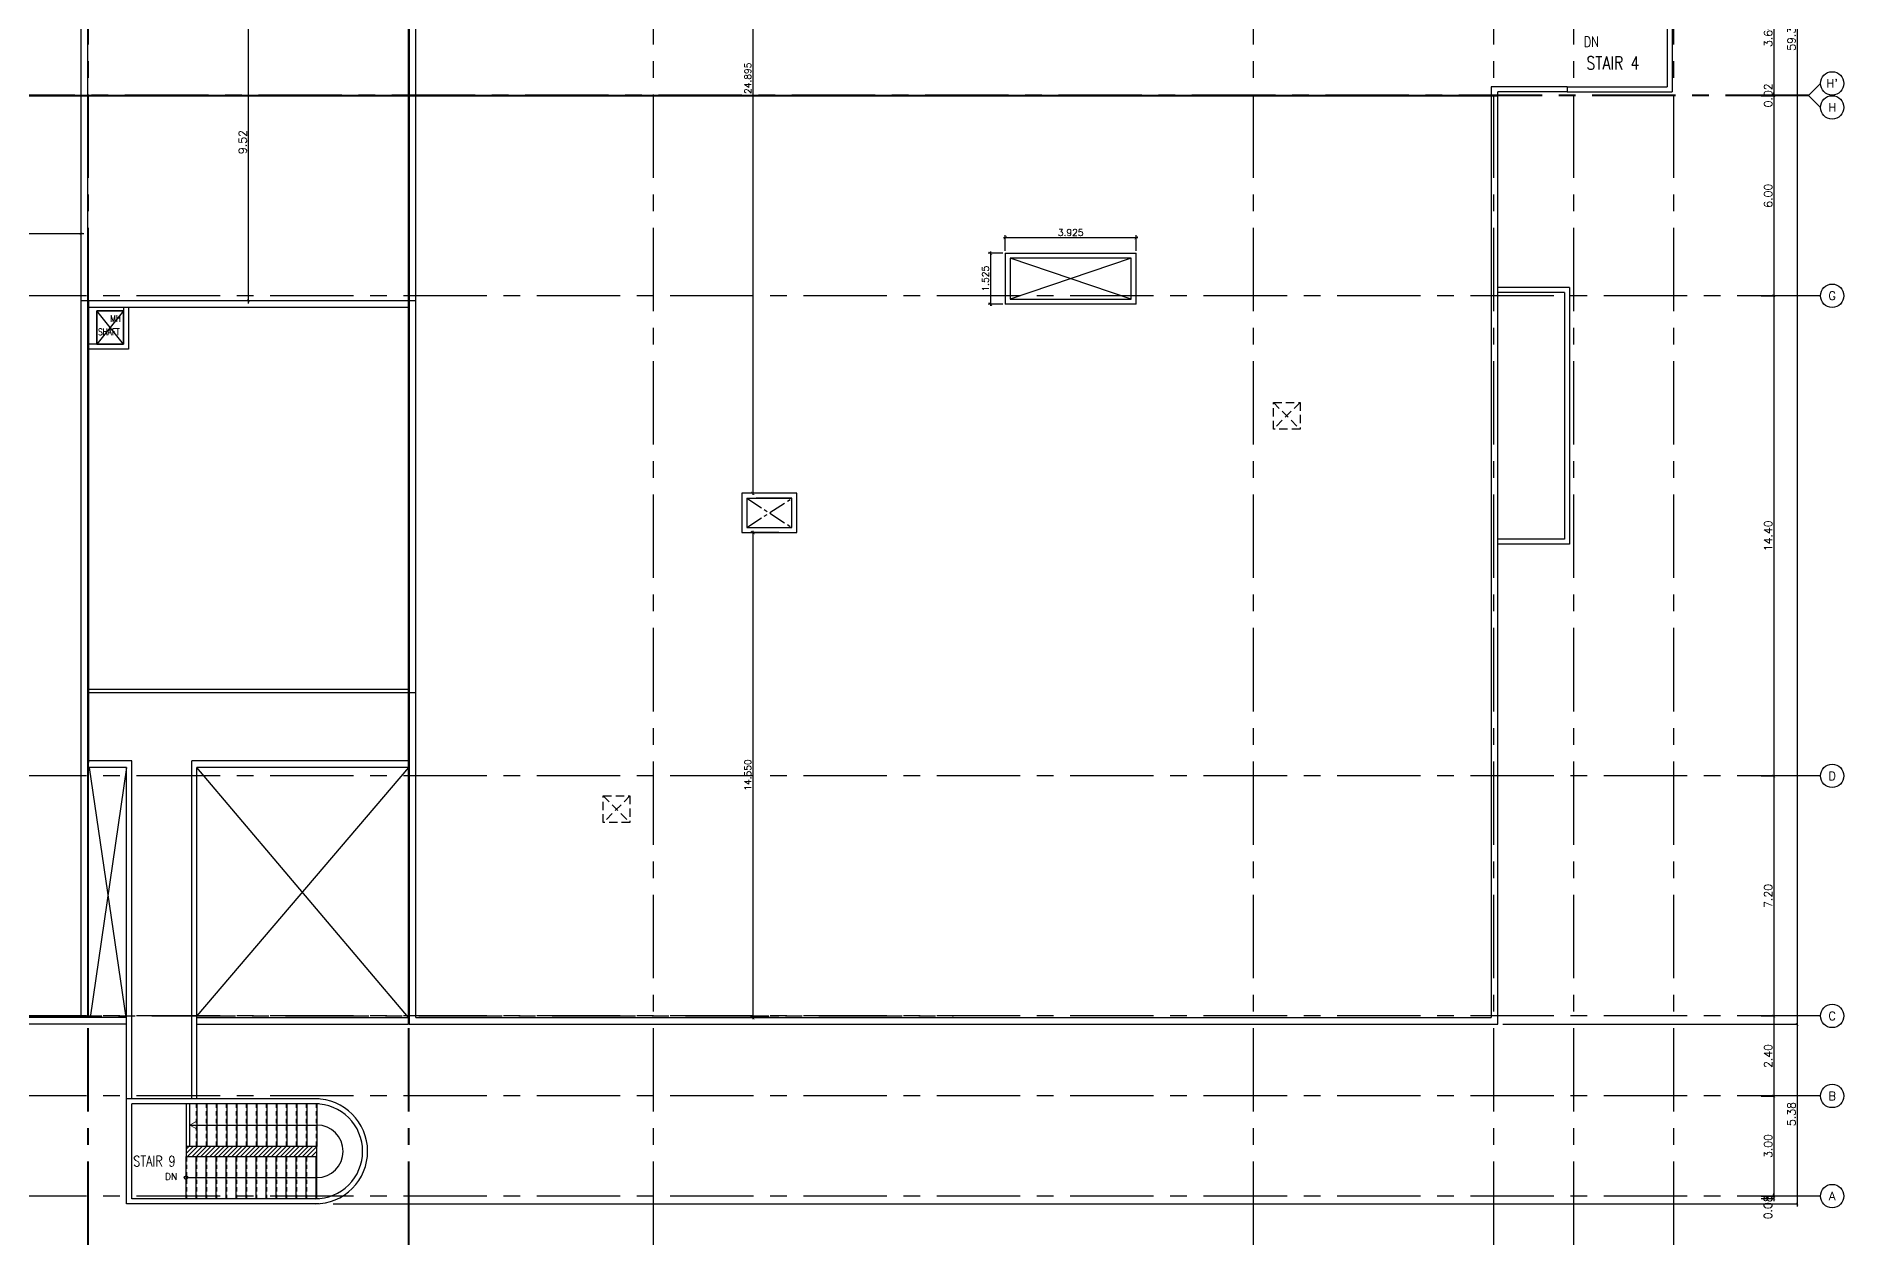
# Model space of a CAD drawing. Extents: x 88854 to 89144, y 39922 to 40011.
# Drawn here: x 89089.3 to 89143.5, y 39931.5 to 39967.8 of the extents above; entities that cross this region are included whole.
import ezdxf
from ezdxf.enums import TextEntityAlignment as Align

# ---------------------------------------------------------------- set-up
doc = ezdxf.new("R2010")
doc.units = 0
doc.header["$MEASUREMENT"] = 0
doc.header["$PDMODE"] = 34
for name, pattern in [('CENTER2', [1.125, 0.75, -0.125, 0.125, -0.125]), ('CENTERX2', [4, 2.5, -0.5, 0.5, -0.5]), ('HIDDEN', [0.375, 0.25, -0.125]), ('HIDDEN2', [0.1875, 0.125, -0.0625])]:
    doc.linetypes.add(name, pattern=pattern)
doc.layers.get('0').update_dxf_attribs({"linetype": 'CONTINUOUS'})
doc.layers.get('DEFPOINTS').update_dxf_attribs({"linetype": 'CONTINUOUS'})
for name, color, linetype in [('AX-CR', 2, 'CONTINUOUS'), ('AX-DIM', 4, 'CONTINUOUS'), ('AX-TXT', 2, 'CONTINUOUS'), ('AXES', 11, 'CENTERX2'), ('DOOR', 7, 'CONTINUOUS'), ('EJ', 9, 'CONTINUOUS'), ('Hatch', 11, 'CONTINUOUS'), ('PROJ-L', 3, 'CONTINUOUS'), ('RM-NAME', 5, 'CONTINUOUS'), ('ROOF', 2, 'CONTINUOUS'), ('SHAFT', 4, 'CONTINUOUS'), ('STR', 5, 'CONTINUOUS'), ('TXT', 2, 'CONTINUOUS'), ('WALL', 2, 'CONTINUOUS')]:
    doc.layers.add(name, color=color, linetype=linetype)
doc.styles.add('ROMANS', font='ROMANS.shx')
doc.dimstyles.new('DIM-OUT', dxfattribs={"dimscale": 0, "dimtxt": 0.24, "dimasz": 0.08, "dimexe": 0.02, "dimexo": 0.02, "dimgap": 0.05, "dimtad": 1, "dimzin": 0, "dimdsep": 46, "dimtxsty": 'ROMANS', "dimblk1": 'ARCHTICK', "dimblk2": 'ARCHTICK', "dimsah": 1, "dimcen": 0.01, "dimdle": 0.08, "dimclrd": 4, "dimclre": 4, "dimclrt": 2, "dimadec": 0, "dimazin": 0, "dimtp": 2, "dimtm": 2, "dimtfac": 0.114286, "dimtix": 1, "dimtmove": 2, "dimatfit": 3, "dimldrblk": 'ARCHTICK', "dimfxl": 0, "dimtolj": 1, "dimtzin": 0, "dimarcsym": 0})
doc.dimstyles.new('STANDARD in', dxfattribs={"dimtxt": 0.2, "dimasz": 0.1, "dimexe": 0.07, "dimexo": 0.07, "dimgap": 0.05, "dimtad": 1, "dimdec": 3, "dimzin": 0, "dimdsep": 46, "dimtxsty": 'ROMANS', "dimblk": 'ARCHTICK', "dimcen": 0.05, "dimdle": 0.05, "dimclrd": 4, "dimclre": 4, "dimclrt": 2, "dimadec": 0, "dimazin": 0, "dimtfac": 1, "dimtdec": 3, "dimtmove": 2, "dimatfit": 3, "dimfxl": 0, "dimtolj": 1, "dimtzin": 0, "dimarcsym": 0})

# ---------------------------------------------------------------- blocks, each defined once
blk = doc.blocks.new('_ARCHTICK')
at = {"color": 0, "linetype": 'ByBlock', "const_width": 0.15}
blk.add_lwpolyline([(-0.5, -0.5), (0.5, 0.5)], dxfattribs=at)
blk = doc.blocks.new('*D150')
at = {"layer": 'AX-DIM', "color": 4, "linetype": 'Continuous', "lineweight": -2}
for p, q in [((89118.29, 39961.264), (89117.845, 39961.264)), ((89117.915, 39961.314), (89117.915, 39959.689)), ((89118.29, 39959.739), (89117.845, 39959.739))]:
    blk.add_line(p, q, dxfattribs=at)
at = {"layer": 'DEFPOINTS', "color": 0, "linetype": 'Continuous'}
for p in [(89118.36, 39961.264), (89117.915, 39959.739), (89118.36, 39959.739)]:
    blk.add_point(p, dxfattribs=at)
at = {"layer": 'AX-DIM', "color": 4, "linetype": 'Continuous', "lineweight": -2, "xscale": 0.1, "yscale": 0.1, "zscale": 0.1}
for p, rotation in [((89117.915, 39961.264), 90), ((89117.915, 39959.739), 270)]:
    blk.add_blockref('_ARCHTICK', p, dxfattribs=dict(at, rotation=rotation))
at = {"layer": 'AX-DIM', "color": 2, "linetype": 'Continuous', "insert": (89117.765, 39960.502), "char_height": 0.2, "attachment_point": 5, "rotation": 90, "style": 'ROMANS'}
blk.add_mtext('\\A1;1.525', dxfattribs=at)
blk = doc.blocks.new('*D151')
at = {"layer": 'AX-DIM', "color": 4, "linetype": 'Continuous', "lineweight": -2}
for p, q in [((89118.31, 39961.734), (89122.335, 39961.734)), ((89118.36, 39961.334), (89118.36, 39961.804)), ((89122.285, 39961.334), (89122.285, 39961.804))]:
    blk.add_line(p, q, dxfattribs=at)
at = {"layer": 'DEFPOINTS', "color": 0, "linetype": 'Continuous'}
for p in [(89122.285, 39961.734), (89118.36, 39961.264), (89122.285, 39961.264)]:
    blk.add_point(p, dxfattribs=at)
at = {"layer": 'AX-DIM', "color": 4, "linetype": 'Continuous', "lineweight": -2, "xscale": 0.1, "yscale": 0.1, "zscale": 0.1, "rotation": 180}
blk.add_blockref('_ARCHTICK', (89118.36, 39961.734), dxfattribs=at)
at = {"layer": 'AX-DIM', "color": 4, "linetype": 'Continuous', "lineweight": -2, "xscale": 0.1, "yscale": 0.1, "zscale": 0.1}
blk.add_blockref('_ARCHTICK', (89122.285, 39961.734), dxfattribs=at)
at = {"layer": 'AX-DIM', "color": 2, "linetype": 'Continuous', "insert": (89120.322, 39961.884), "char_height": 0.2, "attachment_point": 5, "style": 'ROMANS'}
blk.add_mtext('\\A1;3.925', dxfattribs=at)
blk = doc.blocks.new('*D152')
at = {"layer": 'AX-DIM', "color": 4, "linetype": 'Continuous', "lineweight": -2}
for p, q in [((89111.571, 39952.889), (89110.72, 39952.889)), ((89110.79, 39952.939), (89110.79, 39938.289)), ((89111.571, 39938.339), (89110.72, 39938.339))]:
    blk.add_line(p, q, dxfattribs=at)
at = {"layer": 'DEFPOINTS', "color": 0, "linetype": 'Continuous'}
for p in [(89111.641, 39952.889), (89110.79, 39938.339), (89111.641, 39938.339)]:
    blk.add_point(p, dxfattribs=at)
at = {"layer": 'AX-DIM', "color": 4, "linetype": 'Continuous', "lineweight": -2, "xscale": 0.1, "yscale": 0.1, "zscale": 0.1}
for p, rotation in [((89110.79, 39952.889), 90), ((89110.79, 39938.339), 270)]:
    blk.add_blockref('_ARCHTICK', p, dxfattribs=dict(at, rotation=rotation))
at = {"layer": 'AX-DIM', "color": 2, "linetype": 'Continuous', "insert": (89110.64, 39945.614), "char_height": 0.2, "attachment_point": 5, "rotation": 90, "style": 'ROMANS'}
blk.add_mtext('\\A1;14.550', dxfattribs=at)
blk = doc.blocks.new('*D154')
at = {"layer": 'AX-DIM', "color": 4, "linetype": 'Continuous', "lineweight": -2}
for p, q in [((89111.571, 39978.959), (89110.72, 39978.959)), ((89110.79, 39979.009), (89110.79, 39954.014)), ((89111.571, 39954.064), (89110.72, 39954.064))]:
    blk.add_line(p, q, dxfattribs=at)
at = {"layer": 'DEFPOINTS', "color": 0, "linetype": 'Continuous'}
for p in [(89111.641, 39978.959), (89110.79, 39954.064), (89111.641, 39954.064)]:
    blk.add_point(p, dxfattribs=at)
at = {"layer": 'AX-DIM', "color": 4, "linetype": 'Continuous', "lineweight": -2, "xscale": 0.1, "yscale": 0.1, "zscale": 0.1}
for p, rotation in [((89110.79, 39978.959), 90), ((89110.79, 39954.064), 270)]:
    blk.add_blockref('_ARCHTICK', p, dxfattribs=dict(at, rotation=rotation))
at = {"layer": 'AX-DIM', "color": 2, "linetype": 'Continuous', "insert": (89110.64, 39966.512), "char_height": 0.2, "attachment_point": 5, "rotation": 90, "style": 'ROMANS'}
blk.add_mtext('\\A1;24.895', dxfattribs=at)
blk = doc.blocks.new('*D164')
at = {"layer": 'AX-DIM', "color": 4, "lineweight": -2}
for p, q in [((89096.04, 39969.359), (89095.64, 39969.359)), ((89095.66, 39959.759), (89095.66, 39969.439)), ((89096.04, 39959.839), (89095.64, 39959.839))]:
    blk.add_line(p, q, dxfattribs=at)
at = {"layer": 'DEFPOINTS', "color": 0}
for p in [(89095.66, 39969.359), (89096.06, 39969.359), (89096.06, 39959.839)]:
    blk.add_point(p, dxfattribs=at)
at = {"layer": 'AX-DIM', "color": 4, "lineweight": -2, "xscale": 0.08, "yscale": 0.08, "zscale": 0.08}
for p, rotation in [((89095.66, 39969.359), 90), ((89095.66, 39959.839), 270)]:
    blk.add_blockref('_ARCHTICK', p, dxfattribs=dict(at, rotation=rotation))
at = {"layer": 'AX-DIM', "color": 2, "insert": (89095.49, 39964.599), "char_height": 0.24, "attachment_point": 5, "rotation": 90, "style": 'ROMANS'}
blk.add_mtext('\\A1;9.52', dxfattribs=at)
blk = doc.blocks.new('*D165')
at = {"layer": 'AX-DIM', "color": 4, "lineweight": -2}
for p, q in [((89081.09, 39961.856), (89090.725, 39961.856)), ((89081.17, 39961.476), (89081.17, 39961.876)), ((89090.645, 39961.476), (89090.645, 39961.876))]:
    blk.add_line(p, q, dxfattribs=at)
at = {"layer": 'DEFPOINTS', "color": 0}
for p in [(89090.645, 39961.856), (89081.17, 39961.456), (89090.645, 39961.456)]:
    blk.add_point(p, dxfattribs=at)
at = {"layer": 'AX-DIM', "color": 4, "lineweight": -2, "xscale": 0.08, "yscale": 0.08, "zscale": 0.08, "rotation": 180}
blk.add_blockref('_ARCHTICK', (89081.17, 39961.856), dxfattribs=at)
at = {"layer": 'AX-DIM', "color": 4, "lineweight": -2, "xscale": 0.08, "yscale": 0.08, "zscale": 0.08}
blk.add_blockref('_ARCHTICK', (89090.645, 39961.856), dxfattribs=at)
at = {"layer": 'AX-DIM', "color": 2, "insert": (89085.908, 39962.026), "char_height": 0.24, "attachment_point": 5, "style": 'ROMANS'}
blk.add_mtext('\\A1;9.48', dxfattribs=at)
blk = doc.blocks.new('*D230')
at = {"layer": 'AX-DIM', "color": 4, "lineweight": -2}
for p, q in [((89141.03, 39966.009), (89141.43, 39966.009)), ((89141.03, 39965.989), (89141.43, 39965.989)), ((89141.41, 39966.009), (89141.41, 39966.089)), ((89141.41, 39966.009), (89141.41, 39965.989)), ((89141.41, 39965.989), (89141.41, 39965.909))]:
    blk.add_line(p, q, dxfattribs=at)
at = {"layer": 'DEFPOINTS', "color": 0}
for p in [(89141.01, 39966.009), (89141.01, 39965.989), (89141.41, 39965.989)]:
    blk.add_point(p, dxfattribs=at)
at = {"layer": 'AX-DIM', "color": 4, "lineweight": -2, "xscale": 0.08, "yscale": 0.08, "zscale": 0.08}
for p, rotation in [((89141.41, 39966.009), 270), ((89141.41, 39965.989), 90)]:
    blk.add_blockref('_ARCHTICK', p, dxfattribs=dict(at, rotation=rotation))
at = {"layer": 'AX-DIM', "color": 2, "insert": (89141.24, 39965.999), "char_height": 0.24, "attachment_point": 5, "rotation": 90, "style": 'ROMANS'}
blk.add_mtext('\\A1;0.02', dxfattribs=at)
blk = doc.blocks.new('AXR')
at = {"layer": 'AX-CR'}
blk.add_circle((350, 0), 350, dxfattribs=at)
at = {"layer": 'AX-TXT', "style": 'ROMANS'}
blk.add_attdef('AX', text='', height=250, dxfattribs=at).set_placement((350, 0), align=Align.MIDDLE)
blk = doc.blocks.new('*D231')
at = {"layer": 'AX-DIM', "color": 4, "lineweight": -2}
for p, q in [((89141.41, 39969.689), (89141.41, 39965.929)), ((89141.03, 39969.609), (89141.43, 39969.609)), ((89141.03, 39966.009), (89141.43, 39966.009))]:
    blk.add_line(p, q, dxfattribs=at)
at = {"layer": 'DEFPOINTS', "color": 0}
for p in [(89141.01, 39969.609), (89141.01, 39966.009), (89141.41, 39966.009)]:
    blk.add_point(p, dxfattribs=at)
at = {"layer": 'AX-DIM', "color": 4, "lineweight": -2, "xscale": 0.08, "yscale": 0.08, "zscale": 0.08}
for p, rotation in [((89141.41, 39969.609), 90), ((89141.41, 39966.009), 270)]:
    blk.add_blockref('_ARCHTICK', p, dxfattribs=dict(at, rotation=rotation))
at = {"layer": 'AX-DIM', "color": 2, "insert": (89141.24, 39967.809), "char_height": 0.24, "attachment_point": 5, "rotation": 90, "style": 'ROMANS'}
blk.add_mtext('\\A1;3.60', dxfattribs=at)
blk = doc.blocks.new('*D232')
at = {"layer": 'AX-DIM', "color": 4, "lineweight": -2}
for p, q in [((89141.03, 39965.989), (89141.43, 39965.989)), ((89141.41, 39966.069), (89141.41, 39959.909)), ((89141.03, 39959.989), (89141.43, 39959.989))]:
    blk.add_line(p, q, dxfattribs=at)
at = {"layer": 'DEFPOINTS', "color": 0}
for p in [(89141.01, 39965.989), (89141.01, 39959.989), (89141.41, 39959.989)]:
    blk.add_point(p, dxfattribs=at)
at = {"layer": 'AX-DIM', "color": 4, "lineweight": -2, "xscale": 0.08, "yscale": 0.08, "zscale": 0.08}
for p, rotation in [((89141.41, 39965.989), 90), ((89141.41, 39959.989), 270)]:
    blk.add_blockref('_ARCHTICK', p, dxfattribs=dict(at, rotation=rotation))
at = {"layer": 'AX-DIM', "color": 2, "insert": (89141.24, 39962.989), "char_height": 0.24, "attachment_point": 5, "rotation": 90, "style": 'ROMANS'}
blk.add_mtext('\\A1;6.00', dxfattribs=at)
blk = doc.blocks.new('*D233')
at = {"layer": 'AX-DIM', "color": 4, "lineweight": -2}
for p, q in [((89141.03, 39959.989), (89141.43, 39959.989)), ((89141.41, 39960.069), (89141.41, 39945.509)), ((89141.03, 39945.589), (89141.43, 39945.589))]:
    blk.add_line(p, q, dxfattribs=at)
at = {"layer": 'DEFPOINTS', "color": 0}
for p in [(89141.01, 39959.989), (89141.01, 39945.589), (89141.41, 39945.589)]:
    blk.add_point(p, dxfattribs=at)
at = {"layer": 'AX-DIM', "color": 4, "lineweight": -2, "xscale": 0.08, "yscale": 0.08, "zscale": 0.08}
for p, rotation in [((89141.41, 39959.989), 90), ((89141.41, 39945.589), 270)]:
    blk.add_blockref('_ARCHTICK', p, dxfattribs=dict(at, rotation=rotation))
at = {"layer": 'AX-DIM', "color": 2, "insert": (89141.24, 39952.789), "char_height": 0.24, "attachment_point": 5, "rotation": 90, "style": 'ROMANS'}
blk.add_mtext('\\A1;14.40', dxfattribs=at)
blk = doc.blocks.new('*D234')
at = {"layer": 'AX-DIM', "color": 4, "lineweight": -2}
for p, q in [((89141.03, 39932.989), (89141.43, 39932.989)), ((89141.03, 39932.914), (89141.43, 39932.914)), ((89141.41, 39932.989), (89141.41, 39933.069)), ((89141.41, 39932.989), (89141.41, 39932.914)), ((89141.41, 39932.914), (89141.41, 39932.834))]:
    blk.add_line(p, q, dxfattribs=at)
at = {"layer": 'DEFPOINTS', "color": 0}
for p in [(89141.01, 39932.989), (89141.01, 39932.914), (89141.41, 39932.914)]:
    blk.add_point(p, dxfattribs=at)
at = {"layer": 'AX-DIM', "color": 4, "lineweight": -2, "xscale": 0.08, "yscale": 0.08, "zscale": 0.08}
for p, rotation in [((89141.41, 39932.989), 270), ((89141.41, 39932.914), 90)]:
    blk.add_blockref('_ARCHTICK', p, dxfattribs=dict(at, rotation=rotation))
at = {"layer": 'AX-DIM', "color": 2, "insert": (89141.235, 39932.65), "char_height": 0.24, "attachment_point": 5, "rotation": 90, "style": 'ROMANS'}
blk.add_mtext('\\A1;0.08', dxfattribs=at)
blk = doc.blocks.new('*D235')
at = {"layer": 'AX-DIM', "color": 4, "lineweight": -2}
for p, q in [((89141.41, 39936.069), (89141.41, 39932.909)), ((89141.03, 39935.989), (89141.43, 39935.989)), ((89141.03, 39932.989), (89141.43, 39932.989))]:
    blk.add_line(p, q, dxfattribs=at)
at = {"layer": 'DEFPOINTS', "color": 0}
for p in [(89141.01, 39935.989), (89141.01, 39932.989), (89141.41, 39932.989)]:
    blk.add_point(p, dxfattribs=at)
at = {"layer": 'AX-DIM', "color": 4, "lineweight": -2, "xscale": 0.08, "yscale": 0.08, "zscale": 0.08}
for p, rotation in [((89141.41, 39935.989), 90), ((89141.41, 39932.989), 270)]:
    blk.add_blockref('_ARCHTICK', p, dxfattribs=dict(at, rotation=rotation))
at = {"layer": 'AX-DIM', "color": 2, "insert": (89141.24, 39934.489), "char_height": 0.24, "attachment_point": 5, "rotation": 90, "style": 'ROMANS'}
blk.add_mtext('\\A1;3.00', dxfattribs=at)
blk = doc.blocks.new('*D236')
at = {"layer": 'AX-DIM', "color": 4, "lineweight": -2}
for p, q in [((89141.03, 39938.389), (89141.43, 39938.389)), ((89141.41, 39938.469), (89141.41, 39935.909)), ((89141.03, 39935.989), (89141.43, 39935.989))]:
    blk.add_line(p, q, dxfattribs=at)
at = {"layer": 'DEFPOINTS', "color": 0}
for p in [(89141.01, 39938.389), (89141.01, 39935.989), (89141.41, 39935.989)]:
    blk.add_point(p, dxfattribs=at)
at = {"layer": 'AX-DIM', "color": 4, "lineweight": -2, "xscale": 0.08, "yscale": 0.08, "zscale": 0.08}
for p, rotation in [((89141.41, 39938.389), 90), ((89141.41, 39935.989), 270)]:
    blk.add_blockref('_ARCHTICK', p, dxfattribs=dict(at, rotation=rotation))
at = {"layer": 'AX-DIM', "color": 2, "insert": (89141.24, 39937.189), "char_height": 0.24, "attachment_point": 5, "rotation": 90, "style": 'ROMANS'}
blk.add_mtext('\\A1;2.40', dxfattribs=at)
blk = doc.blocks.new('*D237')
at = {"layer": 'AX-DIM', "color": 4, "lineweight": -2}
for p, q in [((89141.03, 39945.589), (89141.43, 39945.589)), ((89141.41, 39945.669), (89141.41, 39938.309)), ((89141.03, 39938.389), (89141.43, 39938.389))]:
    blk.add_line(p, q, dxfattribs=at)
at = {"layer": 'DEFPOINTS', "color": 0}
for p in [(89141.01, 39945.589), (89141.01, 39938.389), (89141.41, 39938.389)]:
    blk.add_point(p, dxfattribs=at)
at = {"layer": 'AX-DIM', "color": 4, "lineweight": -2, "xscale": 0.08, "yscale": 0.08, "zscale": 0.08}
for p, rotation in [((89141.41, 39945.589), 90), ((89141.41, 39938.389), 270)]:
    blk.add_blockref('_ARCHTICK', p, dxfattribs=dict(at, rotation=rotation))
at = {"layer": 'AX-DIM', "color": 2, "insert": (89141.24, 39941.989), "char_height": 0.24, "attachment_point": 5, "rotation": 90, "style": 'ROMANS'}
blk.add_mtext('\\A1;7.20', dxfattribs=at)
blk = doc.blocks.new('*D239')
at = {"layer": 'AX-DIM', "color": 4, "lineweight": -2}
for p, q in [((89133.28, 39997.459), (89142.13, 39997.459)), ((89142.11, 39997.539), (89142.11, 39938.059)), ((89133.28, 39938.139), (89142.13, 39938.139))]:
    blk.add_line(p, q, dxfattribs=at)
at = {"layer": 'DEFPOINTS', "color": 0}
for p in [(89133.26, 39997.459), (89133.26, 39938.139), (89142.11, 39938.139)]:
    blk.add_point(p, dxfattribs=at)
at = {"layer": 'AX-DIM', "color": 4, "lineweight": -2, "xscale": 0.08, "yscale": 0.08, "zscale": 0.08}
for p, rotation in [((89142.11, 39997.459), 90), ((89142.11, 39938.139), 270)]:
    blk.add_blockref('_ARCHTICK', p, dxfattribs=dict(at, rotation=rotation))
at = {"layer": 'AX-DIM', "color": 2, "insert": (89141.94, 39967.799), "char_height": 0.24, "attachment_point": 5, "rotation": 90, "style": 'ROMANS'}
blk.add_mtext('\\A1;59.32', dxfattribs=at)
blk = doc.blocks.new('*D245')
at = {"layer": 'AX-DIM', "color": 4, "lineweight": -2}
for p, q in [((89142.11, 39938.219), (89142.11, 39932.674)), ((89141.43, 39938.139), (89142.13, 39938.139)), ((89098.2, 39932.754), (89142.13, 39932.754))]:
    blk.add_line(p, q, dxfattribs=at)
at = {"layer": 'DEFPOINTS', "color": 0}
for p in [(89141.41, 39938.139), (89098.18, 39932.754), (89142.11, 39932.754)]:
    blk.add_point(p, dxfattribs=at)
at = {"layer": 'AX-DIM', "color": 4, "lineweight": -2, "xscale": 0.08, "yscale": 0.08, "zscale": 0.08}
for p, rotation in [((89142.11, 39938.139), 90), ((89142.11, 39932.754), 270)]:
    blk.add_blockref('_ARCHTICK', p, dxfattribs=dict(at, rotation=rotation))
at = {"layer": 'AX-DIM', "color": 2, "insert": (89141.94, 39935.447), "char_height": 0.24, "attachment_point": 5, "rotation": 90, "style": 'ROMANS'}
blk.add_mtext('\\A1;5.38', dxfattribs=at)

msp = doc.modelspace()

# ---------------------------------------------------------------- hatches: boundary and pattern name
at = {"layer": 'Hatch', "linetype": 'Continuous'}
h = msp.add_hatch(dxfattribs=at)
h.set_pattern_fill('ANSI31', color=256, scale=0.75, style=0)
h.set_pattern_definition([(45, (197.69514, 9.90988), (-0.06629126074, 0.06629126074), [])])
h.paths.add_polyline_path([(89097.7106, 39934.4794), (89093.7906, 39934.4794), (89093.7906, 39934.1794), (89097.7106, 39934.1794)])

# ---------------------------------------------------------------- linework, layer by layer
at = {"layer": 'AX-CR'}
msp.add_circle((89143.1597, 39935.9894), 0.35, dxfattribs=at)
at = {"layer": 'AXES'}
for p, q in [((89107.8097, 39931.5251), (89107.8097, 40010.3378)), ((89125.8097, 39931.5251), (89125.8097, 40010.3378)), ((89133.0097, 39931.5251), (89133.0097, 40010.3378)), ((89135.4097, 39931.5251), (89135.4097, 40010.3378)), ((89138.4097, 39931.5251), (89138.4097, 40010.3378)), ((89090.8454, 39931.5251), (89090.8454, 40009.9878)), ((89090.8654, 39931.5251), (89090.8654, 40009.9878)), ((89100.4654, 39931.5251), (89100.4654, 40009.9878)), ((89100.4654, 39931.5251), (89100.4654, 40009.9878)), ((89100.4854, 39931.5251), (89100.4854, 40009.9878)), ((89100.4854, 39931.5251), (89100.4854, 40009.9878)), ((89142.4597, 39966.0094), (89074.7697, 39966.0094)), ((89142.4597, 39965.9894), (89074.7697, 39965.9894)), ((89142.4597, 39966.0094), (89142.8097, 39966.3594)), ((89142.4597, 39965.9894), (89142.8097, 39965.6394)), ((89142.8097, 39959.9894), (89074.7697, 39959.9894)), ((89142.8097, 39945.5894), (89074.7697, 39945.5894)), ((89048.7697, 39938.3894), (89116.8097, 39938.3894)), ((89142.8097, 39938.3894), (89074.7697, 39938.3894)), ((89142.8097, 39935.9894), (89052.6469, 39935.9894)), ((89142.8097, 39932.9894), (89074.7697, 39932.9894))]:
    msp.add_line(p, q, dxfattribs=at)
at = {"layer": 'DOOR', "color": 0, "linetype": 'Continuous'}
for p, q in [((89100.6854, 39959.8394), (89090.6454, 39959.8394)), ((89100.4654, 39959.6394), (89090.8654, 39959.6394))]:
    msp.add_line(p, q, dxfattribs=at)
at = {"layer": 'EJ', "color": 8}
for p, q in [((89100.4654, 39938.1394), (89100.4654, 39997.3094)), ((89100.4854, 39938.1394), (89100.4854, 39997.4594))]:
    msp.add_line(p, q, dxfattribs=at)
at = {"layer": 'EJ'}
for p, q in [((89016.2797, 39966.0094), (89133.1354, 39966.0094)), ((89016.2797, 39965.9894), (89133.1354, 39965.9894)), ((89090.8454, 39945.9894), (89090.8454, 39959.8394)), ((89090.8454, 39945.9894), (89090.8454, 39948.0894)), ((89090.8654, 39945.9894), (89090.8654, 39948.0894))]:
    msp.add_line(p, q, dxfattribs=at)
at = {"layer": 'PROJ-L', "linetype": 'Continuous'}
for p, q in [((89135.2854, 39960.2394), (89133.1354, 39960.2394)), ((89135.1354, 39960.0894), (89133.1354, 39960.0894)), ((89135.1354, 39960.0894), (89135.1354, 39952.6894)), ((89135.2854, 39960.2394), (89135.2854, 39952.5394)), ((89135.1354, 39952.6894), (89133.1354, 39952.6894)), ((89135.2854, 39952.5394), (89133.1354, 39952.5394))]:
    msp.add_line(p, q, dxfattribs=at)
at = {"layer": 'ROOF'}
for p, q in [((89090.8454, 39938.3394), (89090.8454, 39997.4594)), ((89100.4854, 39997.4594), (89100.4854, 39938.1394)), ((89090.6454, 39938.3394), (89090.6454, 39997.2594)), ((89100.6854, 39938.3394), (89100.6854, 39997.2594)), ((89100.4854, 39966.0094), (89133.1354, 39966.0094)), ((89100.4854, 39965.9894), (89133.1354, 39965.9894)), ((89135.2104, 39966.2594), (89132.9354, 39966.2594)), ((89135.2104, 39966.1094), (89133.1354, 39966.1094)), ((89090.8654, 39959.8394), (89090.8654, 39945.9894)), ((89090.8654, 39948.1894), (89100.4654, 39948.1894)), ((89090.8654, 39948.0894), (89100.6854, 39948.0894)), ((89092.1604, 39946.0394), (89090.8654, 39946.0394)), ((89090.8654, 39938.3394), (89090.8654, 39946.0394)), ((89092.0104, 39945.8394), (89090.8654, 39945.8394)), ((89092.0104, 39935.9044), (89092.0104, 39945.8394)), ((89092.1604, 39935.9044), (89092.1604, 39946.0394)), ((89093.9604, 39935.9044), (89093.9604, 39946.0394)), ((89100.4654, 39946.0394), (89093.9604, 39946.0394)), ((89094.1104, 39935.9044), (89094.1104, 39945.8394)), ((89100.4654, 39945.8394), (89094.1104, 39945.8394)), ((89095.8906, 39934.5592), (89095.8906, 39934.4794)), ((89095.9106, 39934.5912), (89095.9106, 39934.4794))]:
    msp.add_line(p, q, dxfattribs=at)
at = {"layer": 'ROOF', "color": 0, "linetype": 'Continuous'}
for p, q in [((89132.9354, 39966.2594), (89132.9354, 39938.3394)), ((89133.1354, 39938.1394), (89133.1354, 39966.1094)), ((89092.0104, 39938.3394), (89058.5697, 39938.3394)), ((89094.1104, 39938.3394), (89100.4654, 39938.3394)), ((89100.6854, 39938.3394), (89132.9354, 39938.3394)), ((89092.0104, 39938.1394), (89058.5697, 39938.1394)), ((89094.1104, 39938.1394), (89100.4654, 39938.1394)), ((89100.4854, 39938.1394), (89133.1354, 39938.1394)), ((89097.7859, 39935.9044), (89092.0104, 39935.9044)), ((89092.0104, 39932.7544), (89092.0104, 39935.9044)), ((89097.7859, 39935.7544), (89092.1604, 39935.7544)), ((89092.1604, 39932.9044), (89092.1604, 39935.7544)), ((89097.7859, 39932.9044), (89092.1604, 39932.9044)), ((89097.7859, 39932.7544), (89092.0104, 39932.7544))]:
    msp.add_line(p, q, dxfattribs=at)
at = {"layer": 'ROOF', "linetype": 'Continuous'}
for p, q in [((89122.1347, 39961.1144), (89118.5087, 39959.8894)), ((89122.1347, 39959.8894), (89118.5087, 39961.1144))]:
    msp.add_line(p, q, dxfattribs=at)
at = {"layer": 'ROOF'}
msp.add_lwpolyline([(89097.7106, 39934.4794), (89093.7906, 39934.4794), (89093.7906, 39934.1794), (89097.7106, 39934.1794)], close=True, dxfattribs=at)
at = {"layer": 'ROOF', "color": 0, "linetype": 'Continuous'}
for radius, start, end in [(1.575, 0, 90), (1.425, 0, 90.00002), (1.575, 269.99997, 0), (1.425, 269.99997, 0)]:
    msp.add_arc((89097.6617, 39934.3294), radius, start, end, dxfattribs=at)
at = {"layer": 'SHAFT', "linetype": 'ByBlock'}
for p, q in [((89091.9154, 39958.5394), (89091.1154, 39959.5394)), ((89091.9154, 39959.5394), (89091.1154, 39958.5394))]:
    msp.add_line(p, q, dxfattribs=at)
at = {"layer": 'SHAFT', "linetype": 'HIDDEN'}
for p, q in [((89127.1997, 39956.7894), (89126.3997, 39955.9894)), ((89126.3997, 39956.7894), (89127.1997, 39955.9894)), ((89107.1037, 39944.9894), (89106.3037, 39944.1894)), ((89106.3037, 39944.9894), (89107.1037, 39944.1894))]:
    msp.add_line(p, q, dxfattribs=at)
at = {"layer": 'SHAFT'}
for p, q in [((89090.8854, 39945.8394), (89091.9812, 39938.3394)), ((89092.0104, 39945.8394), (89090.9147, 39938.3394))]:
    msp.add_line(p, q, dxfattribs=at)
at = {"layer": 'SHAFT', "linetype": 'Continuous'}
for p, q in [((89100.4654, 39945.8394), (89094.1104, 39938.3894)), ((89100.4654, 39938.3394), (89094.1104, 39945.8394))]:
    msp.add_line(p, q, dxfattribs=at)
at = {"layer": 'SHAFT', "color": 7, "linetype": 'Continuous'}
for points in [[(89091.9154, 39959.6394), (89091.9154, 39958.5394), (89090.8654, 39958.5394)], [(89092.0654, 39959.6394), (89092.0654, 39958.3894), (89090.8654, 39958.3894)]]:
    msp.add_lwpolyline(points, dxfattribs=at)
at = {"layer": 'SHAFT', "linetype": 'ByBlock'}
msp.add_lwpolyline([(89091.9154, 39959.5394), (89091.1154, 39959.5394), (89091.1154, 39958.5394), (89091.9154, 39958.5394)], close=True, dxfattribs=at)
msp.add_lwpolyline([(89091.9154, 39959.5394), (89091.1154, 39959.5394), (89091.1154, 39958.5394), (89091.9154, 39958.5394)], close=True, dxfattribs=at)
at = {"layer": 'SHAFT', "linetype": 'ByBlock', "ltscale": 0.3}
msp.add_lwpolyline([(89091.9154, 39958.5394), (89091.1154, 39958.5394), (89091.1154, 39959.5394), (89091.9154, 39959.5394)], close=True, dxfattribs=at)
at = {"layer": 'SHAFT', "linetype": 'HIDDEN'}
for points in [[(89126.3997, 39956.7894), (89127.1997, 39956.7894), (89127.1997, 39955.9894), (89126.3997, 39955.9894)], [(89106.3037, 39944.9894), (89107.1037, 39944.9894), (89107.1037, 39944.1894), (89106.3037, 39944.1894)]]:
    msp.add_lwpolyline(points, close=True, dxfattribs=at)
at = {"layer": 'STR'}
for p, q in [((89093.7906, 39935.7544), (89093.7906, 39934.4794)), ((89093.8906, 39935.7544), (89093.8906, 39934.4794)), ((89094.1106, 39935.7544), (89094.1106, 39934.4794)), ((89094.4106, 39935.7544), (89094.4106, 39934.4794)), ((89094.7106, 39935.7544), (89094.7106, 39934.4794)), ((89095.0106, 39935.7544), (89095.0106, 39934.4794)), ((89095.3106, 39935.7544), (89095.3106, 39934.4794)), ((89095.6106, 39935.7544), (89095.6106, 39934.4794)), ((89095.9106, 39935.7544), (89095.9106, 39934.4794)), ((89096.2106, 39935.7544), (89096.2106, 39934.4794)), ((89096.5106, 39935.7544), (89096.5106, 39934.4794)), ((89096.8106, 39935.7544), (89096.8106, 39934.4794)), ((89097.1106, 39935.7544), (89097.1106, 39934.4794)), ((89097.4106, 39935.7544), (89097.4106, 39934.4794)), ((89097.7106, 39935.7544), (89097.7106, 39934.4794)), ((89093.8906, 39935.1169), (89097.713, 39935.1169)), ((89093.7906, 39932.9044), (89093.7906, 39934.1794)), ((89094.0906, 39932.9044), (89094.0906, 39934.1794)), ((89094.3906, 39932.9044), (89094.3906, 39934.1794)), ((89094.6906, 39932.9044), (89094.6906, 39934.1794)), ((89094.9906, 39932.9044), (89094.9906, 39934.1794)), ((89095.2906, 39932.9044), (89095.2906, 39934.1794)), ((89095.5906, 39932.9044), (89095.5906, 39934.1794)), ((89095.8906, 39932.9044), (89095.8906, 39934.1794)), ((89096.1906, 39932.9044), (89096.1906, 39934.1794)), ((89096.4906, 39932.9044), (89096.4906, 39934.1794)), ((89096.7906, 39932.9044), (89096.7906, 39934.1794)), ((89097.0906, 39932.9044), (89097.0906, 39934.1794)), ((89097.3906, 39932.9044), (89097.3906, 39934.1794)), ((89097.6906, 39932.9044), (89097.6906, 39934.1794)), ((89097.7106, 39932.9044), (89097.7106, 39934.1794)), ((89093.7906, 39933.5419), (89097.713, 39933.5419))]:
    msp.add_line(p, q, dxfattribs=at)
at = {"layer": 'STR', "linetype": 'HIDDEN2'}
for p, q in [((89094.0906, 39935.7544), (89094.0906, 39934.4794)), ((89094.3906, 39935.7544), (89094.3906, 39934.4794)), ((89094.6906, 39935.7544), (89094.6906, 39934.4794)), ((89094.9906, 39935.7544), (89094.9906, 39934.4794)), ((89095.2906, 39935.7544), (89095.2906, 39934.4794)), ((89095.5906, 39935.7544), (89095.5906, 39934.4794)), ((89095.8906, 39935.7544), (89095.8906, 39934.4794)), ((89096.1906, 39935.7544), (89096.1906, 39934.4794)), ((89096.4906, 39935.7544), (89096.4906, 39934.4794)), ((89096.7906, 39935.7544), (89096.7906, 39934.4794)), ((89097.0906, 39935.7544), (89097.0906, 39934.4794)), ((89097.3906, 39935.7544), (89097.3906, 39934.4794)), ((89097.6906, 39935.7544), (89097.6906, 39934.4794)), ((89093.8106, 39932.9044), (89093.8106, 39934.1794)), ((89094.1106, 39932.9044), (89094.1106, 39934.1794)), ((89094.4106, 39932.9044), (89094.4106, 39934.1794)), ((89094.7106, 39932.9044), (89094.7106, 39934.1794)), ((89095.0106, 39932.9044), (89095.0106, 39934.1794)), ((89095.3106, 39932.9044), (89095.3106, 39934.1794)), ((89095.6106, 39932.9044), (89095.6106, 39934.1794)), ((89095.9106, 39932.9044), (89095.9106, 39934.1794)), ((89096.2106, 39932.9044), (89096.2106, 39934.1794)), ((89096.5106, 39932.9044), (89096.5106, 39934.1794)), ((89096.8106, 39932.9044), (89096.8106, 39934.1794)), ((89097.1106, 39932.9044), (89097.1106, 39934.1794)), ((89097.4106, 39932.9044), (89097.4106, 39934.1794)), ((89097.6906, 39932.9044), (89097.6906, 39934.1794)), ((89097.7106, 39932.9044), (89097.7106, 39934.1794))]:
    msp.add_line(p, q, dxfattribs=at)
at = {"layer": 'STR', "const_width": 0.0215}
msp.add_lwpolyline([(89094.1066, 39935.0015), (89094.1066, 39935.2324), (89093.9066, 39935.1169)], close=True, dxfattribs=at)
at = {"layer": 'STR'}
msp.add_circle((89093.7906, 39933.5419), 0.0523, dxfattribs=at)
msp.add_arc((89097.713, 39934.3294), 0.7875, 270, 90, dxfattribs=at)
at = {"layer": 'WALL'}
for p, q in [((89138.2104, 39971.885), (89138.2104, 39966.2594)), ((89138.3604, 39971.885), (89138.3604, 39966.1094)), ((89135.2104, 39966.2594), (89138.2104, 39966.2594)), ((89135.2104, 39966.2594), (89135.2104, 39966.1094)), ((89135.2104, 39966.1094), (89138.3604, 39966.1094)), ((89118.3597, 39961.2644), (89122.2847, 39961.2644)), ((89118.3597, 39961.2644), (89118.3597, 39959.7394)), ((89118.5087, 39961.1144), (89118.5087, 39959.8894)), ((89122.1347, 39961.1144), (89118.5087, 39961.1144)), ((89122.1347, 39959.8894), (89122.1347, 39961.1144)), ((89122.2847, 39959.7394), (89122.2847, 39961.2644)), ((89118.5087, 39959.8894), (89122.1347, 39959.8894)), ((89122.2847, 39959.7394), (89118.3597, 39959.7394)), ((89112.1097, 39954.0644), (89110.4597, 39954.0644)), ((89110.4597, 39954.0644), (89110.4597, 39952.8894)), ((89112.1097, 39952.8894), (89112.1097, 39954.0644)), ((89110.6097, 39953.9144), (89111.9597, 39953.9144)), ((89110.6097, 39953.9144), (89110.6097, 39953.0394)), ((89111.9597, 39953.9144), (89110.8847, 39953.9144)), ((89111.9597, 39953.0394), (89111.9597, 39953.9144)), ((89110.4597, 39952.8894), (89112.1097, 39952.8894)), ((89110.6097, 39953.0394), (89111.9597, 39953.0394))]:
    msp.add_line(p, q, dxfattribs=at)
at = {"layer": 'WALL', "color": 97, "linetype": 'CENTER2', "ltscale": 0.7}
for p, q in [((89110.6097, 39953.0394), (89111.9597, 39953.9144)), ((89110.6097, 39953.9144), (89111.9597, 39953.0394))]:
    msp.add_line(p, q, dxfattribs=at)

# ---------------------------------------------------------------- block references
at = {"layer": 'AXES', "xscale": 0.001000000003841706, "yscale": 0.000999999996565748, "zscale": 0.001}
for p, values in [((89142.8097, 39966.3594), {'AX': "H'"}), ((89142.8097, 39965.6394), {'AX': 'H'}), ((89142.8097, 39959.9894), {'AX': 'G'}), ((89142.8097, 39945.5894), {'AX': 'D'}), ((89142.8097, 39938.3894), {'AX': 'C'}), ((89142.8097, 39932.9894), {'AX': 'A'})]:
    msp.add_blockref('AXR', p, dxfattribs=at).add_auto_attribs(values)

# ---------------------------------------------------------------- texts
at = {"layer": 'AX-TXT', "style": 'ROMANS'}
msp.add_attdef('B', text='1', height=0.25, dxfattribs=at).set_placement((89143.1597, 39935.9894), align=Align.MIDDLE)
at = {"layer": 'RM-NAME', "style": 'ROMANS'}
msp.add_text('DN', height=0.2, dxfattribs=at).set_placement((89093.3468, 39933.5764), align=Align.MIDDLE)
at = {"layer": 'SHAFT', "linetype": 'ByBlock', "style": 'ROMANS', "width": 0.8}
for s, p in [('MH', (89091.6787, 39959.3076)), ('SHAFT', (89091.4776, 39958.9077))]:
    msp.add_text(s, height=0.2, dxfattribs=at).set_placement(p, align=Align.MIDDLE)
at = {"layer": 'TXT', "style": 'ROMANS', "width": 0.8}
for s, height, p in [('DN', 0.31081, (89135.71, 39967.4499)), ('STAIR 4', 0.38852, (89135.7879, 39966.7782)), ('STAIR 9', 0.31081, (89092.2078, 39933.8792))]:
    msp.add_text(s, height=height, dxfattribs=at).set_placement(p)

# ---------------------------------------------------------------- dimensions: what is measured, and where the dimension line sits
at = {"layer": 'AX-DIM'}
for base, p1, p2, angle, picture, middle in [((89142.1097, 39938.1394), (89133.2597, 39997.4594), (89133.2597, 39938.1394), 270, '*D239', (89141.9397, 39967.7994)), ((89141.4097, 39966.0094), (89141.0097, 39969.6094), (89141.0097, 39966.0094), 270, '*D231', (89141.2397, 39967.8094)), ((89095.6597, 39969.3594), (89096.0597, 39959.8394), (89096.0597, 39969.3594), 90, '*D164', (89095.4897, 39964.5994)), ((89141.4097, 39965.9894), (89141.0097, 39966.0094), (89141.0097, 39965.9894), 270, '*D230', (89141.2397, 39965.9994)), ((89141.4097, 39959.9894), (89141.0097, 39965.9894), (89141.0097, 39959.9894), 270, '*D232', (89141.2397, 39962.9894)), ((89141.4097, 39945.5894), (89141.0097, 39959.9894), (89141.0097, 39945.5894), 270, '*D233', (89141.2397, 39952.7894)), ((89141.4097, 39938.3894), (89141.0097, 39945.5894), (89141.0097, 39938.3894), 270, '*D237', (89141.2397, 39941.9894)), ((89142.109667, 39932.754441), (89141.409667, 39938.13944), (89098.180235, 39932.754441), 270, '*D245', (89141.939667, 39935.44694)), ((89141.4097, 39935.9894), (89141.0097, 39938.3894), (89141.0097, 39935.9894), 270, '*D236', (89141.2397, 39937.1894)), ((89141.4097, 39932.9894), (89141.0097, 39935.9894), (89141.0097, 39932.9894), 270, '*D235', (89141.2397, 39934.4894))]:
    dim = msp.add_linear_dim(base=base, p1=p1, p2=p2, angle=angle, dimstyle='DIM-OUT', override={"dimscale": 1}, dxfattribs=at)
    dim.commit()
    dim.dimension.update_dxf_attribs({"geometry": picture, "text_midpoint": middle})
at = {"layer": 'AX-DIM', "linetype": 'Continuous'}
for base, p1, p2, picture, middle in [((89110.7899, 39954.0644), (89111.6414, 39978.9594), (89111.6414, 39954.0644), '*D154', (89110.6399, 39966.5119)), ((89117.9147, 39959.7394), (89118.3597, 39961.2644), (89118.3597, 39959.7394), '*D150', (89117.7647, 39960.5019)), ((89110.7899, 39938.3394), (89111.6414, 39952.8894), (89111.6414, 39938.3394), '*D152', (89110.6399, 39945.6144))]:
    dim = msp.add_linear_dim(base=base, p1=p1, p2=p2, angle=90, dimstyle='STANDARD in', dxfattribs=at)
    dim.commit()
    dim.dimension.update_dxf_attribs({"geometry": picture, "text_midpoint": middle})
at = {"layer": 'AX-DIM'}
dim = msp.add_linear_dim(base=(89090.6454, 39961.8555), p1=(89081.1697, 39961.4555), p2=(89090.6454, 39961.4555), dimstyle='DIM-OUT', override={"dimscale": 1}, dxfattribs=at)
dim.commit()
dim.dimension.update_dxf_attribs({"geometry": '*D165', "text_midpoint": (89085.9075, 39962.0255)})
at = {"layer": 'AX-DIM', "linetype": 'Continuous'}
dim = msp.add_linear_dim(base=(89122.2847, 39961.7336), p1=(89118.3597, 39961.2644), p2=(89122.2847, 39961.2644), dimstyle='STANDARD in', dxfattribs=at)
dim.commit()
dim.dimension.update_dxf_attribs({"geometry": '*D151', "text_midpoint": (89120.3222, 39961.8836)})
at = {"layer": 'AX-DIM'}
dim = msp.add_linear_dim(base=(89141.4096666512, 39932.9144397954), p1=(89141.0096666513, 39932.9894397953), p2=(89141.0096666513, 39932.9144397954), angle=270, dimstyle='DIM-OUT', override={"dimscale": 1}, dxfattribs=at)
dim.commit()
dim.dimension.update_dxf_attribs({"geometry": '*D234', "text_midpoint": (89141.2346666512, 39932.6499429124), "dimtype": 160})

doc.saveas('drawing.dxf')
